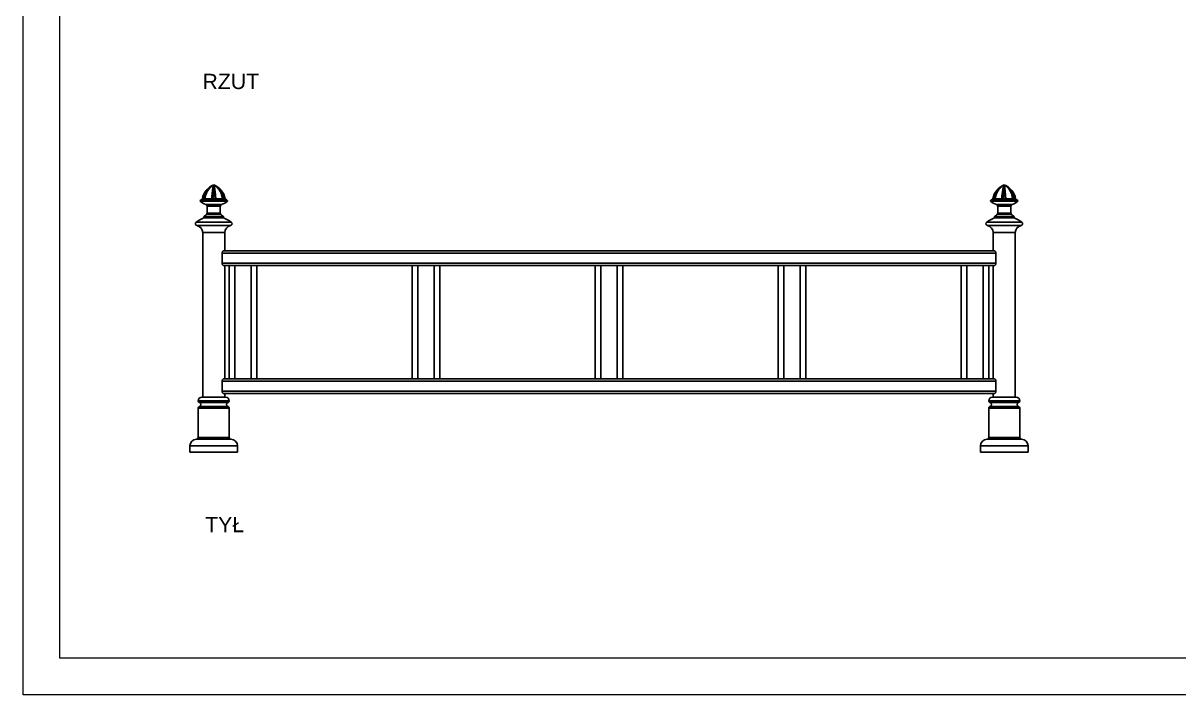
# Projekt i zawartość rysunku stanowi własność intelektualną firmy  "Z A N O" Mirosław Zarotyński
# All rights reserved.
# Model space of a CAD drawing. Header units: millimetres. Extents: x 3621 to 9561, y -2206 to 1994.
# Drawn here: x 3621 to 6779, y -2206 to -370 of the extents above; entities that cross this region are included whole.
import ezdxf

# ---------------------------------------------------------------- set-up
doc = ezdxf.new("R2010")
doc.units = ezdxf.units.MM
doc.layers.add('tabelka', color=155, linetype='Continuous')
doc.layers.add('WYMIAR', color=96, linetype='Continuous')

# ---------------------------------------------------------------- blocks, each defined once
blk = doc.blocks.new('tyl')
for p, q in [((-635.7, -412.7), (-635.1, -412.7)), ((-630.3, -412.7), (-629.2, -412.7)), ((-624.5, -412.7), (-623.9, -412.7)), ((1519.5, -415.7), (1521.6, -414.3)), ((1524.2, -412.7), (1524.7, -412.7)), ((1529.3, -412.7), (1530.4, -412.7)), ((1535.3, -412.7), (1535.9, -412.7)), ((-667, -452.5), (-663.3, -452.5)), ((-667, -453.9), (-592.6, -453.9)), ((-661.3, -448.4), (-658.4, -448.4)), ((-660.8, -447.6), (-659.1, -447.6)), ((-660.6, -452.5), (-632.5, -452.5)), ((-655.1, -447.7), (-659.1, -447.7)), ((-659.1, -447.7), (-659.1, -447.7)), ((-659.1, -447.7), (-659.1, -447.7)), ((-654.6, -447.7), (-658.8, -450.5)), ((-654.6, -447.7), (-658.8, -450.5)), ((-655.6, -448.4), (-632.6, -448.4)), ((-655.5, -448.3), (-654.8, -447.9)), ((-654.5, -447.7), (-654.5, -447.7)), ((-653.3, -447.7), (-654.5, -447.7)), ((-654.5, -447.7), (-654.5, -447.7)), ((-653.3, -447.6), (-635.6, -447.6)), ((-653.3, -447.7), (-653.3, -447.7)), ((-651.3, -463.4), (-608.3, -463.4)), ((-647.8, -468.1), (-647.8, -486.5)), ((-647.8, -468.1), (-611.8, -468.1)), ((-635.6, -447.7), (-635.6, -447.7)), ((-630.5, -447.7), (-635.6, -447.7)), ((-635.6, -447.7), (-635.6, -447.7)), ((-635.6, -447.7), (-635.6, -447.7)), ((-630.5, -453.5), (-630.5, -447.7)), ((-629.2, -447.7), (-629.4, -447.7)), ((-629.1, -447.7), (-629.2, -447.7)), ((-629.1, -453.5), (-629.1, -447.7)), ((-629, -447.7), (-629.1, -447.7)), ((-626.8, -447.7), (-629, -447.7)), ((-627.1, -452.5), (-599, -452.5)), ((-627, -448.4), (-604, -448.4)), ((-624, -447.7), (-626.8, -447.7)), ((-624, -447.6), (-606.3, -447.6)), ((-624, -447.7), (-624, -447.7)), ((-624, -447.7), (-624, -447.7)), ((-624, -447.7), (-624, -447.7)), ((-611.8, -486.5), (-611.8, -468.1)), ((-606.3, -447.7), (-606.3, -447.7)), ((-605.1, -447.7), (-606.3, -447.7)), ((-600.7, -450.5), (-605, -447.7)), ((-604.5, -447.7), (-604.7, -447.7)), ((-604.4, -447.7), (-604.5, -447.7)), ((-604.3, -447.7), (-604.4, -447.7)), ((-602.1, -447.7), (-604.3, -447.7)), ((-600.5, -447.7), (-602.1, -447.7)), ((-601.2, -448.4), (-598.3, -448.4)), ((-600.7, -450.5), (-601.2, -450.2)), ((-600.5, -447.6), (-598.8, -447.6)), ((-600.5, -447.7), (-600.5, -447.7)), ((-600.5, -447.7), (-600.5, -447.7)), ((-596.3, -452.5), (-592.6, -452.5)), ((1493, -452.5), (1495.9, -452.5)), ((1493, -453.9), (1567.4, -453.9)), ((1498.4, -452.5), (1525.6, -452.5)), ((1498.7, -448.4), (1501, -448.4)), ((1499.2, -447.6), (1500.4, -447.6)), ((1504.2, -447.7), (1500.4, -447.7)), ((1500.4, -447.7), (1500.4, -447.7)), ((1500.4, -447.7), (1500.4, -447.7)), ((1503.5, -448.4), (1525.8, -448.4)), ((1505.7, -447.7), (1504.7, -447.7)), ((1505.7, -447.6), (1522.9, -447.6)), ((1505.7, -447.7), (1505.7, -447.7)), ((1508.7, -463.4), (1551.7, -463.4)), ((1512.2, -468.1), (1512.2, -486.5)), ((1512.2, -468.1), (1548.2, -468.1)), ((1528.1, -447.7), (1522.8, -447.7)), ((1522.8, -447.7), (1522.8, -447.7)), ((1522.8, -447.7), (1522.8, -447.7)), ((1529.3, -447.7), (1529.1, -447.7)), ((1529.4, -447.7), (1529.3, -447.7)), ((1529.5, -447.7), (1529.4, -447.7)), ((1531.7, -447.7), (1529.5, -447.7)), ((1531, -452.5), (1559.9, -452.5)), ((1531.4, -448.4), (1555, -448.4)), ((1534.5, -447.7), (1531.7, -447.7)), ((1534.4, -447.6), (1552.6, -447.6)), ((1534.5, -447.7), (1534.5, -447.7)), ((1534.5, -447.7), (1534.5, -447.7)), ((1548.2, -486.5), (1548.2, -468.1)), ((1552.6, -447.7), (1552.6, -447.7)), ((1554, -447.7), (1552.6, -447.7)), ((1557, -449.5), (1554.1, -447.7)), ((1554.7, -447.7), (1554.5, -447.7)), ((1554.8, -447.7), (1554.7, -447.7)), ((1555, -447.7), (1554.8, -447.7)), ((1557.2, -447.7), (1555, -447.7)), ((1559, -447.7), (1557.2, -447.7)), ((1558.1, -448.4), (1561.7, -448.4)), ((1558.9, -447.6), (1561.2, -447.6)), ((1559, -447.7), (1558.9, -447.7)), ((1559, -447.7), (1559, -447.7)), ((1562.8, -452.5), (1567.4, -452.5)), ((-656.8, -497.2), (-656.8, -499.7)), ((-629.8, -497.2), (-656.8, -497.2)), ((-656.8, -499.7), (-602.8, -499.7)), ((-649.5, -490.2), (-656.5, -496.4)), ((-656.5, -496.4), (-603.1, -496.4)), ((-649.5, -490.2), (-610.1, -490.2)), ((-647.8, -486.5), (-611.8, -486.5)), ((-602.8, -497.2), (-629.8, -497.2)), ((-603.1, -496.4), (-610.1, -490.2)), ((-602.8, -499.7), (-602.8, -497.2)), ((1503.2, -497.2), (1503.2, -499.7)), ((1528.8, -497.2), (1503.2, -497.2)), ((1503.2, -499.7), (1557.2, -499.7)), ((1510.5, -490.2), (1503.5, -496.4)), ((1503.5, -496.4), (1556.9, -496.4)), ((1510.5, -490.2), (1549.9, -490.2)), ((1512.2, -486.5), (1548.2, -486.5)), ((1557.2, -497.2), (1528.8, -497.2)), ((1556.9, -496.4), (1549.9, -490.2)), ((1557.2, -499.7), (1557.2, -497.2)), ((-677.7, -511.4), (-581.9, -511.4)), ((-675.9, -520.4), (-583.7, -520.4)), ((1482.3, -511.4), (1578.1, -511.4)), ((1484.1, -520.4), (1576.3, -520.4)), ((-659.9, -539.7), (-659.9, -989.7)), ((-659.9, -539.7), (-599.6, -539.7)), ((-599.6, -589.7), (-599.6, -539.7)), ((1500.1, -539.7), (1500.1, -589.7)), ((1500.1, -539.7), (1560.4, -539.7)), ((1560.4, -989.7), (1560.4, -539.7)), ((-607.2, -623.3), (-607.2, -596.1)), ((-607.2, -596.1), (1507.6, -596.1)), ((-602.9, -589.7), (1503.3, -589.7)), ((1507.6, -596.1), (1507.6, -623.3)), ((-607.2, -623.3), (1507.6, -623.3)), ((-602.9, -629.7), (1503.3, -629.7)), ((-599.6, -939.7), (-599.6, -629.7)), ((-587.8, -629.7), (-587.8, -939.7)), ((-571.8, -939.7), (-571.8, -629.7)), ((-527.8, -629.7), (-527.8, -939.7)), ((-511.8, -939.7), (-511.8, -629.7)), ((-87.8, -629.7), (-87.8, -939.7)), ((-71.8, -939.7), (-71.8, -629.7)), ((-27.8, -629.7), (-27.8, -939.7)), ((-11.8, -939.7), (-11.8, -629.7)), ((412.2, -629.7), (412.2, -939.7)), ((428.2, -939.7), (428.2, -629.7)), ((472.2, -629.7), (472.2, -939.7)), ((488.2, -939.7), (488.2, -629.7)), ((912.2, -629.7), (912.2, -939.7)), ((928.2, -939.7), (928.2, -629.7)), ((972.2, -629.7), (972.2, -939.7)), ((988.2, -939.7), (988.2, -629.7)), ((1412.2, -629.7), (1412.2, -939.7)), ((1428.2, -939.7), (1428.2, -629.7)), ((1472.2, -629.7), (1472.2, -939.7)), ((1488.2, -939.7), (1488.2, -629.7)), ((1500.1, -629.7), (1500.1, -939.7)), ((-607.2, -973.3), (-607.2, -946.1)), ((-607.2, -946.1), (1507.6, -946.1)), ((-602.9, -939.7), (1503.3, -939.7)), ((1507.6, -946.1), (1507.6, -973.3)), ((-607.2, -973.3), (1507.6, -973.3)), ((-672.3, -999.3), (-587.3, -999.3)), ((-668.8, -1004.3), (-590.8, -1004.3)), ((-662.3, -989.7), (-597.3, -989.7)), ((-602.9, -979.7), (1503.3, -979.7)), ((-599.6, -989.7), (-599.6, -979.7)), ((1487.7, -999.3), (1572.3, -999.3)), ((1491.2, -1004.3), (1568.8, -1004.3)), ((1497.7, -989.7), (1562.4, -989.7)), ((1500.1, -979.7), (1500.1, -989.7)), ((1562.4, -989.7), (1562.7, -989.7)), ((1568.8, -1004.3), (1569.2, -1004.3)), ((1572.3, -999.3), (1572.7, -999.3)), ((-672.3, -1019.7), (-672.3, -1099.7)), ((-672.3, -1019.7), (-587.3, -1019.7)), ((-668.9, -1015.2), (-590.7, -1015.2)), ((-587.3, -1099.7), (-587.3, -1019.7)), ((1487.7, -1019.7), (1487.7, -1099.7)), ((1487.7, -1019.7), (1572.3, -1019.7)), ((1491.1, -1015.2), (1568.9, -1015.2)), ((1568.9, -1015.2), (1569.3, -1015.2)), ((1572.3, -1019.7), (1572.7, -1019.7)), ((1572.7, -1099.7), (1572.7, -1019.7)), ((-677.3, -1104.7), (-582.3, -1104.7)), ((-672.3, -1099.7), (-587.3, -1099.7)), ((1482.7, -1104.7), (1577.2, -1104.7)), ((1487.7, -1099.7), (1572.3, -1099.7)), ((1572.3, -1099.7), (1572.7, -1099.7)), ((1577.2, -1104.7), (1577.7, -1104.7)), ((-694.8, -1122.7), (-694.8, -1139.7)), ((-694.8, -1122.7), (-564.8, -1122.7)), ((-564.8, -1139.7), (-564.8, -1122.7)), ((1465.2, -1122.7), (1465.2, -1139.7)), ((1465.2, -1122.7), (1594.5, -1122.7)), ((1594.5, -1122.7), (1595.2, -1122.7)), ((1595.2, -1139.7), (1595.2, -1122.7)), ((-694.8, -1139.7), (-564.8, -1139.7)), ((1465.2, -1139.7), (1594.5, -1139.7)), ((1594.5, -1139.7), (1595.2, -1139.7))]:
    blk.add_line(p, q)
at = {"flags": 128}
for points in [[(-621.3, -415.4), (-621.2, -415.5), (-617.8, -418.7), (-614.5, -422.6), (-611.6, -426.8), (-608.1, -433.6), (-605.8, -440.5), (-604.4, -447.7), (-604.4, -447.7), (-604.4, -447.7)], [(1536.9, -414.3), (1538.6, -415.5), (1541.9, -418.7), (1545.1, -422.6), (1547.9, -426.8), (1551.2, -433.6), (1553.5, -440.5), (1554.8, -447.7), (1554.8, -447.7), (1554.8, -447.7)], [(-635.6, -447.7), (-635.6, -447.7), (-635.6, -447.7)], [(-624, -447.7), (-624, -447.7), (-624, -447.7)], [(1534.5, -447.7), (1534.5, -447.7), (1534.5, -447.7), (1534.5, -447.7), (1534.5, -447.7), (1534.5, -447.7), (1534.5, -447.7), (1534.5, -447.7), (1534.5, -447.7)]]:
    blk.add_lwpolyline(points, dxfattribs=at)
for centre, radius, start, end in [((-612.5, -455.5), 48.9, 110.687, 170.7269), ((-647.1, -455.5), 48.9, 9.2731, 69.313), ((1547.5, -455.5), 48.9, 110.687, 170.7269), ((1512.9, -455.5), 48.9, 9.2731, 69.313), ((-666.3, -453.2), 1, 134.008, 225.992), ((-649.3, -470.8), 25.4, 118.1547, 134.008), ((-638.8, -424.7), 40.6, 225.992, 252.1131), ((-645.8, -467.3), 21.7, 115.4733, 140.5412), ((-644.5, -468), 22.7, 128.2079, 140.2655), ((-661.8, -447.5), 1, 298.1547, 350.7269), ((-659.2, -447.6), 0.178, 298.0205, 299.0257), ((-652.8, -468.1), 5, 0, 72.1131), ((-606.8, -468.1), 5, 107.8869, 180), ((-620.8, -424.7), 40.6, 287.8869, 314.008), ((-613.8, -467.3), 21.7, 39.4606, 64.5255), ((-615.1, -468), 22.6, 39.7331, 51.7944), ((-600.5, -447.8), 0.0165, 56.8704, 68.1056), ((-597.8, -447.5), 1, 189.2731, 241.8453), ((-610.3, -470.8), 25.4, 45.992, 61.8453), ((-593.3, -453.2), 1, 314.008, 45.992), ((1493.7, -453.2), 1, 134.008, 225.992), ((1510.7, -470.8), 25.4, 118.1547, 134.008), ((1521.2, -424.7), 40.6, 225.992, 252.1131), ((1513.5, -467.9), 22.2, 114.7894, 139.6809), ((1514.5, -468.4), 22.9, 125.9839, 139.4962), ((1498.2, -447.5), 1, 298.1547, 350.7269), ((1500.4, -447.8), 0.0165, 111.8944, 123.1296), ((1513.7, -467.2), 21.4, 114.562, 125.2401), ((1507.2, -468.1), 5, 0, 72.1131), ((1522.9, -447.7), 0.0201, 168.7621, 173.0573), ((1610.9, -456.9), 83.3, 173.6726, 177.6682), ((1612.4, -456.9), 83.5, 173.6785, 177.6622), ((1553.2, -468.1), 5, 107.8869, 180), ((1539.2, -424.7), 40.6, 287.8869, 314.008), ((1545.5, -466.7), 21.1, 38.495, 63.7395), ((1544.2, -467.2), 21.8, 38.72, 54.8689), ((1558.9, -447.7), 0.00757, 49.5882, 73.3655), ((1562.2, -447.5), 1, 189.2731, 241.8453), ((1549.7, -470.8), 25.4, 45.992, 61.8453), ((1566.7, -453.2), 1, 314.008, 45.992), ((-608.8, -609.7), 120, 113.5565, 124.9982), ((-655.8, -497.2), 1, 131.6335, 180), ((-652.8, -486.5), 5, 311.6335, 0), ((-606.8, -486.5), 5, 180, 228.3665), ((-603.8, -497.2), 1, 0, 48.3665), ((-650.8, -609.7), 120, 55.0018, 66.4435), ((1551.2, -609.7), 120, 113.5565, 124.9982), ((1504.2, -497.2), 1, 131.6335, 180), ((1507.2, -486.5), 5, 311.6335, 0), ((1553.2, -486.5), 5, 180, 228.3665), ((1556.2, -497.2), 1, 0, 48.3665), ((1509.2, -609.7), 120, 55.0018, 66.4435), ((-674.8, -515.5), 5, 124.9982, 257.4886), ((-680.3, -540.5), 20.5, 2.0539, 77.4886), ((-579.3, -540.5), 20.5, 102.5114, 177.9461), ((-584.8, -515.5), 5, 282.5114, 55.0018), ((1485.2, -515.5), 5, 124.9982, 257.4886), ((1479.7, -540.5), 20.5, 2.0539, 77.4886), ((1580.7, -540.5), 20.5, 102.5114, 177.9461), ((1575.2, -515.5), 5, 282.5114, 55.0018), ((-662.3, -999.7), 10, 90, 177.464), ((-667.3, -999.5), 5, 177.464, 252.5768), ((-670.5, -1009.7), 5.71, 286.2602, 72.5768), ((-597.3, -999.7), 10, 2.536, 90), ((-589.1, -1009.7), 5.71, 107.4232, 253.7398), ((-592.3, -999.5), 5, 287.4232, 2.536), ((1497.7, -999.7), 10, 90, 177.464), ((1492.7, -999.5), 5, 177.464, 252.5768), ((1489.5, -1009.7), 5.71, 286.2602, 72.5768), ((1562.7, -999.7), 10, 2.536, 90), ((1570.9, -1009.7), 5.71, 107.4232, 253.7398), ((1567.7, -999.5), 5, 287.4232, 2.536), ((-667.6, -1019.7), 4.71, 106.2602, 180), ((-592, -1019.7), 4.71, 0, 73.7398), ((1492.4, -1019.7), 4.71, 106.2602, 180), ((1568, -1019.7), 4.71, 0, 73.7398), ((-676.8, -1122.7), 18, 90, 180), ((-677.3, -1099.7), 5, 270, 0), ((-582.3, -1099.7), 5, 180, 270), ((-582.8, -1122.7), 18, 0, 90), ((1483.2, -1122.7), 18, 90, 180), ((1482.7, -1099.7), 5, 270, 0), ((1577.7, -1099.7), 5, 180, 270), ((1577.2, -1122.7), 18, 0, 90)]:
    blk.add_arc(centre, radius, start, end)
for points, knots in [([(-650.9, -427.2), (-651.6, -428.2), (-653.4, -431.1), (-655.7, -436), (-657.8, -441.9), (-658.7, -445.7), (-659.1, -447.6)], [0, 0, 0, 0, 0.15654, 0.470244, 0.733106, 1, 1, 1, 1]), ([(-655.1, -447.7), (-655.1, -447.7), (-655.1, -445.3), (-653.8, -440.5), (-651.6, -433.4), (-648.5, -427.4), (-645.2, -422.5), (-641.9, -418.8), (-639.6, -416.4), (-638.3, -415.5), (-638.3, -415.5)], [0, 0, 0, 0, 0.000002, 0.188553, 0.3816, 0.586266, 0.724539, 0.86455, 0.99604, 1, 1, 1, 1]), ([(-641.8, -419.2), (-642.1, -419.5), (-643.3, -420.7), (-644.9, -422.8), (-646.4, -424.9), (-647.3, -426.5), (-648.2, -427.8), (-649.1, -429.7), (-650.3, -432), (-651.5, -435), (-652.8, -438.6), (-653.9, -442.9), (-654.3, -446.1), (-654.6, -447.7)], [0, 0, 0, 0, 0.041994, 0.16299, 0.256137, 0.293463, 0.342152, 0.407961, 0.490955, 0.591278, 0.709194, 0.845173, 1, 1, 1, 1]), ([(-653.3, -447.6), (-653.2, -446.4), (-652.9, -442.9), (-651.7, -437.6), (-649.8, -432), (-648.2, -428.8), (-647.4, -427.2)], [0, 0, 0, 0, 0.163705, 0.491839, 0.744158, 1, 1, 1, 1]), ([(-650.9, -427.2), (-649.8, -425.6), (-647.4, -422.3), (-643.5, -418.4), (-639.6, -415.2), (-637, -413.6), (-635.7, -412.7)], [0, 0, 0, 0, 0.278189, 0.557091, 0.777591, 1, 1, 1, 1]), ([(-640.3, -415.7), (-640.5, -415.9), (-640.9, -416.2), (-641.8, -416.9), (-642.5, -417.6), (-643.3, -418.3), (-643.9, -418.8), (-644.5, -419.4), (-645, -419.9), (-645.6, -420.5), (-646.1, -421.1), (-646.9, -421.9), (-647.6, -422.7), (-648.3, -423.5), (-648.8, -424.2), (-649.4, -425), (-650.1, -426), (-650.7, -426.8), (-650.9, -427.2)], [0, 0, 0, 0, 0.050978, 0.10195, 0.203913, 0.254887, 0.305862, 0.356841, 0.407813, 0.45879, 0.509764, 0.560739, 0.6627, 0.713673, 0.764652, 0.815627, 0.907767, 1, 1, 1, 1]), ([(-647.4, -427.2), (-646.4, -425.6), (-644.5, -422.3), (-641.1, -418.4), (-638.3, -415.7), (-636.7, -414.5), (-636.1, -414.1)], [0, 0, 0, 0, 0.3152345, 0.631276, 0.8811347, 1, 1, 1, 1]), ([(-647.4, -427.2), (-647.3, -427), (-646.9, -426.3), (-646.4, -425.4), (-645.8, -424.6), (-645.4, -423.9), (-645, -423.3), (-644.4, -422.5), (-643.8, -421.7), (-643.2, -420.9), (-642.7, -420.3), (-642.2, -419.7), (-641.7, -419.2), (-641.1, -418.4), (-640.4, -417.7), (-639.7, -417), (-639, -416.4), (-638.6, -416), (-638.3, -415.7)], [0, 0, 0, 0, 0.050977, 0.152939, 0.203912, 0.25489, 0.305862, 0.356836, 0.458798, 0.509775, 0.56075, 0.611728, 0.6627, 0.713675, 0.815638, 0.866613, 0.91759, 1, 1, 1, 1]), ([(-635.7, -412.7), (-636.1, -413), (-637.1, -413.5), (-638.7, -414.5), (-639.7, -415.3), (-640.3, -415.7)], [0, 0, 0, 0, 0.290921, 0.588293, 1, 1, 1, 1]), ([(-638.3, -415.7), (-637.7, -415.2), (-636.9, -414.4), (-635.8, -413.4), (-635.3, -413), (-635.1, -412.7)], [0, 0, 0, 0, 0.4971972, 0.7495156, 1, 1, 1, 1]), ([(-633.4, -427.2), (-633.5, -428.2), (-633.8, -431.1), (-634.3, -436), (-634.9, -441.9), (-635.4, -445.7), (-635.6, -447.6)], [0, 0, 0, 0, 0.156539, 0.470244, 0.733105, 1, 1, 1, 1]), ([(-633.4, -427.2), (-633.2, -425.6), (-632.7, -422.3), (-632.2, -418.4), (-631.6, -415.2), (-631.3, -413.6), (-631.1, -412.7)], [0, 0, 0, 0, 0.278189, 0.557091, 0.777589, 1, 1, 1, 1]), ([(-631.9, -415.7), (-631.9, -415.9), (-631.9, -416.2), (-632, -416.9), (-632.1, -417.6), (-632.2, -418.3), (-632.3, -418.8), (-632.3, -419.4), (-632.4, -419.9), (-632.5, -420.5), (-632.6, -421.1), (-632.7, -421.9), (-632.8, -422.7), (-632.9, -423.5), (-633, -424.2), (-633.1, -425), (-633.2, -426), (-633.3, -426.8), (-633.4, -427.2)], [0, 0, 0, 0, 0.050974, 0.101949, 0.203912, 0.254887, 0.305861, 0.356839, 0.407813, 0.458787, 0.509764, 0.560738, 0.662699, 0.713676, 0.76465, 0.815626, 0.907766, 1, 1, 1, 1]), ([(-630.3, -412.7), (-630.5, -413), (-631, -413.5), (-631.4, -414.5), (-631.7, -415.3), (-631.9, -415.7)], [0, 0, 0, 0, 0.290905, 0.588291, 1, 1, 1, 1]), ([(-630.5, -447.7), (-630.5, -447.7), (-630.5, -445.3), (-630.5, -440.5), (-630.5, -433.4), (-630.5, -427.4), (-630.5, -422.5), (-630.4, -418.8), (-630.4, -415.2), (-630.4, -414), (-630.4, -412.7), (-630.4, -412.7)], [0, 0, 0, 0, 0.000001, 0.168985, 0.337966, 0.519236, 0.642473, 0.765707, 0.882858, 0.999998, 1, 1, 1, 1]), ([(-629.2, -412.7), (-629.2, -412.7), (-629.2, -414), (-629.2, -415.2), (-629.1, -418.8), (-629.1, -422.5), (-629.1, -427.4), (-629.1, -433.4), (-629.1, -440.5), (-629.1, -445.3), (-629.1, -447.7), (-629.1, -447.7)], [0, 0, 0, 0, 0.000002, 0.117142, 0.234293, 0.357527, 0.480764, 0.662034, 0.831015, 0.999999, 1, 1, 1, 1]), ([(-627.7, -415.7), (-627.9, -415.2), (-628.3, -414.4), (-628.7, -413.4), (-629.1, -413), (-629.2, -412.7)], [0, 0, 0, 0, 0.497196, 0.749515, 1, 1, 1, 1]), ([(-626.2, -427.2), (-626.4, -425.6), (-626.8, -422.3), (-627.4, -418.4), (-628, -415.2), (-628.3, -413.6), (-628.5, -412.7)], [0, 0, 0, 0, 0.278189, 0.557091, 0.777589, 1, 1, 1, 1]), ([(-626.2, -427.2), (-626.2, -427), (-626.3, -426.3), (-626.4, -425.4), (-626.6, -424.6), (-626.6, -423.9), (-626.7, -423.3), (-626.8, -422.5), (-626.9, -421.7), (-627, -420.9), (-627.1, -420.3), (-627.2, -419.7), (-627.3, -419.2), (-627.4, -418.4), (-627.5, -417.7), (-627.6, -417), (-627.6, -416.4), (-627.7, -416), (-627.7, -415.7)], [0, 0, 0, 0, 0.050977, 0.152938, 0.203913, 0.254889, 0.305861, 0.356837, 0.4588, 0.509774, 0.560751, 0.611726, 0.6627, 0.713676, 0.815637, 0.866613, 0.917589, 1, 1, 1, 1]), ([(-624, -447.6), (-624.2, -446.4), (-624.5, -442.9), (-625.1, -437.6), (-625.7, -432), (-626, -428.8), (-626.2, -427.2)], [0, 0, 0, 0, 0.163705, 0.491839, 0.744158, 1, 1, 1, 1]), ([(-624.5, -412.7), (-624.2, -413), (-623.7, -413.5), (-622.5, -414.5), (-621.8, -415.3), (-621.3, -415.7)], [0, 0, 0, 0, 0.290906, 0.588284, 1, 1, 1, 1]), ([(-619.3, -415.7), (-620, -415.2), (-621.1, -414.4), (-622.7, -413.4), (-623.5, -413), (-623.9, -412.7)], [0, 0, 0, 0, 0.497188, 0.749505, 1, 1, 1, 1]), ([(-608.6, -427.2), (-609.8, -425.6), (-612.2, -422.3), (-616.1, -418.4), (-620, -415.2), (-622.6, -413.6), (-623.9, -412.7)], [0, 0, 0, 0, 0.278189, 0.557091, 0.777591, 1, 1, 1, 1]), ([(-612.2, -427.2), (-613.2, -425.6), (-615.1, -422.3), (-618.5, -418.4), (-621.2, -415.7), (-622.9, -414.5), (-623.4, -414.1)], [0, 0, 0, 0, 0.3175086, 0.6358301, 0.8874914, 1, 1, 1, 1]), ([(-621.3, -415.7), (-621.1, -415.9), (-620.8, -416.2), (-620, -416.9), (-619.3, -417.6), (-618.7, -418.3), (-618.1, -418.8), (-617.7, -419.4), (-617.2, -419.9), (-616.7, -420.5), (-616.2, -421.1), (-615.6, -421.9), (-615, -422.7), (-614.4, -423.5), (-614, -424.2), (-613.5, -425), (-612.9, -426), (-612.4, -426.8), (-612.2, -427.2)], [0, 0, 0, 0, 0.05097, 0.101946, 0.203911, 0.254886, 0.305859, 0.356836, 0.407811, 0.458787, 0.509762, 0.560735, 0.6627, 0.713675, 0.76465, 0.815627, 0.907766, 1, 1, 1, 1]), ([(-608.6, -427.2), (-608.8, -427), (-609.2, -426.3), (-609.9, -425.4), (-610.5, -424.6), (-611, -423.9), (-611.5, -423.3), (-612.2, -422.5), (-612.9, -421.7), (-613.6, -420.9), (-614.2, -420.3), (-614.8, -419.7), (-615.3, -419.2), (-616.1, -418.4), (-616.9, -417.7), (-617.7, -417), (-618.4, -416.4), (-618.9, -416), (-619.3, -415.7)], [0, 0, 0, 0, 0.050978, 0.152942, 0.203913, 0.254891, 0.305864, 0.356839, 0.458802, 0.509773, 0.560753, 0.611725, 0.662698, 0.713676, 0.815638, 0.866612, 0.917589, 1, 1, 1, 1]), ([(-605, -447.7), (-605.3, -446), (-605.8, -442.7), (-606.9, -438.2), (-608.2, -434.6), (-609.5, -431.7), (-610.6, -429.4), (-611.6, -427.6), (-612.5, -426.1), (-613.3, -424.9), (-614.1, -423.7), (-615.1, -422.3), (-616.5, -420.6), (-617.7, -419.1), (-618.6, -418.3), (-618.8, -418.1)], [0, 0, 0, 0, 0.155871, 0.290504, 0.40475, 0.499087, 0.573826, 0.638476, 0.684931, 0.729656, 0.772658, 0.820993, 0.887789, 0.973452, 1, 1, 1, 1]), ([(-612.2, -427.2), (-611.7, -428.2), (-610.2, -431.1), (-608.4, -436), (-606.9, -441.9), (-606.5, -445.7), (-606.3, -447.6)], [0, 0, 0, 0, 0.156539, 0.470245, 0.733105, 1, 1, 1, 1]), ([(-600.5, -447.6), (-600.8, -446.4), (-601.5, -442.9), (-603.2, -437.6), (-605.7, -432), (-607.7, -428.8), (-608.6, -427.2)], [0, 0, 0, 0, 0.163705, 0.49184, 0.744159, 1, 1, 1, 1]), ([(1508.7, -427.2), (1508, -428.2), (1506.2, -431.1), (1503.8, -436), (1501.7, -441.9), (1500.9, -445.7), (1500.4, -447.6)], [0, 0, 0, 0, 0.156538, 0.470245, 0.733105, 1, 1, 1, 1]), ([(1504.2, -447.7), (1504.2, -447.7), (1504.2, -445.3), (1505.6, -440.5), (1507.8, -433.4), (1511, -427.4), (1514.4, -422.5), (1517.8, -418.8), (1520.1, -416.4), (1521.4, -415.5), (1521.4, -415.5)], [0, 0, 0, 0, 0.000002, 0.189096, 0.3827, 0.587955, 0.726627, 0.867042, 0.998911, 1, 1, 1, 1]), ([(1517.2, -419.8), (1517.1, -419.9), (1516, -421), (1514.4, -423.1), (1512.6, -425.6), (1511.4, -427.6), (1510.2, -429.6), (1509, -432.1), (1507.7, -435.2), (1506.5, -438.7), (1505.3, -442.9), (1504.8, -446.1), (1504.6, -447.7)], [0, 0, 0, 0, 0.016152, 0.153525, 0.260874, 0.315624, 0.383989, 0.48605, 0.584889, 0.703119, 0.841217, 1, 1, 1, 1]), ([(1505.7, -447.6), (1505.8, -446.4), (1506.2, -442.9), (1507.4, -437.6), (1509.4, -432), (1511.1, -428.8), (1511.9, -427.2)], [0, 0, 0, 0, 0.163705, 0.491839, 0.744158, 1, 1, 1, 1]), ([(1508.7, -427.2), (1509.9, -425.6), (1512.3, -422.3), (1516.3, -418.4), (1519.5, -415.7), (1521.5, -414.5), (1522.1, -414.1)], [0, 0, 0, 0, 0.317488, 0.635791, 0.887435, 1, 1, 1, 1]), ([(1519.5, -415.7), (1519.3, -415.9), (1518.9, -416.2), (1518, -416.9), (1517.2, -417.6), (1516.4, -418.3), (1515.8, -418.8), (1515.3, -419.4), (1514.7, -419.9), (1514.1, -420.5), (1513.6, -421.1), (1512.8, -421.9), (1512.1, -422.7), (1511.4, -423.5), (1510.9, -424.2), (1510.3, -425), (1509.5, -426), (1508.9, -426.8), (1508.7, -427.2)], [0, 0, 0, 0, 0.050976, 0.101952, 0.203913, 0.254887, 0.305865, 0.356839, 0.407814, 0.458787, 0.509764, 0.560739, 0.662701, 0.713675, 0.764648, 0.815624, 0.907767, 1, 1, 1, 1]), ([(1511.9, -427.2), (1512.9, -425.6), (1514.9, -422.3), (1518.4, -418.4), (1521, -415.9), (1522.5, -414.9), (1522.7, -414.7)], [0, 0, 0, 0, 0.336379, 0.673618, 0.940238, 1, 1, 1, 1]), ([(1511.9, -427.2), (1512, -427), (1512.4, -426.3), (1513, -425.4), (1513.5, -424.6), (1514, -423.9), (1514.4, -423.3), (1515, -422.5), (1515.6, -421.7), (1516.3, -420.9), (1516.8, -420.3), (1517.3, -419.7), (1517.8, -419.2), (1518.5, -418.4), (1519.2, -417.7), (1519.9, -417), (1520.6, -416.4), (1521.1, -416), (1521.4, -415.7)], [0, 0, 0, 0, 0.050976, 0.152939, 0.203911, 0.254889, 0.305859, 0.356835, 0.458798, 0.509774, 0.560748, 0.611724, 0.662698, 0.713674, 0.815634, 0.866612, 0.917586, 1, 1, 1, 1]), ([(1524.2, -412.7), (1523.7, -413), (1522.8, -413.5), (1521.2, -414.5), (1520.1, -415.3), (1519.5, -415.7)], [0, 0, 0, 0, 0.2908983, 0.588289, 1, 1, 1, 1]), ([(1521.4, -415.7), (1521.9, -415.2), (1522.8, -414.4), (1524, -413.4), (1524.5, -413), (1524.7, -412.7)], [0, 0, 0, 0, 0.4971938, 0.7495124, 1, 1, 1, 1]), ([(1525.5, -427.2), (1525.4, -428.2), (1524.9, -431.1), (1524.3, -436), (1523.6, -441.9), (1523.1, -445.7), (1522.9, -447.6)], [0, 0, 0, 0, 0.156539, 0.470244, 0.733105, 1, 1, 1, 1]), ([(1525.5, -427.2), (1525.8, -425.6), (1526.3, -422.3), (1527.1, -418.4), (1527.9, -415.2), (1528.3, -413.6), (1528.6, -412.7)], [0, 0, 0, 0, 0.27819, 0.557091, 0.777589, 1, 1, 1, 1]), ([(1527.6, -415.7), (1527.6, -415.9), (1527.5, -416.2), (1527.4, -416.9), (1527.2, -417.6), (1527.1, -418.3), (1527, -418.8), (1526.9, -419.4), (1526.8, -419.9), (1526.7, -420.5), (1526.5, -421.1), (1526.4, -421.9), (1526.3, -422.7), (1526.1, -423.5), (1526, -424.2), (1525.9, -425), (1525.7, -426), (1525.6, -426.8), (1525.5, -427.2)], [0, 0, 0, 0, 0.050974, 0.101948, 0.203912, 0.254887, 0.305862, 0.356838, 0.407813, 0.458787, 0.509764, 0.560737, 0.662699, 0.713675, 0.76465, 0.815626, 0.907766, 1, 1, 1, 1]), ([(1529.3, -412.7), (1529.1, -413), (1528.6, -413.5), (1528.1, -414.5), (1527.8, -415.3), (1527.6, -415.7)], [0, 0, 0, 0, 0.290907, 0.588289, 1, 1, 1, 1]), ([(1528.1, -447.7), (1528.1, -447.7), (1528.1, -445.3), (1528.1, -440.5), (1528.3, -433.4), (1528.5, -427.4), (1528.7, -422.5), (1528.9, -418.8), (1529, -415.2), (1529.4, -414), (1529.4, -412.7), (1529.4, -412.7)], [0, 0, 0, 0, 0.000001, 0.168985, 0.337966, 0.519236, 0.642473, 0.765707, 0.882858, 0.999998, 1, 1, 1, 1]), ([(1530.5, -412.7), (1530.5, -412.7), (1530.5, -414), (1530.3, -415.2), (1530.2, -418.8), (1530, -422.5), (1529.8, -427.4), (1529.6, -433.4), (1529.5, -440.5), (1529.4, -445.3), (1529.4, -447.7), (1529.4, -447.7)], [0, 0, 0, 0, 0.000002, 0.117142, 0.234293, 0.357527, 0.480764, 0.662034, 0.831015, 0.999999, 1, 1, 1, 1]), ([(1531.7, -415.7), (1531.5, -415.2), (1531.3, -414.4), (1530.9, -413.4), (1530.6, -413), (1530.4, -412.7)], [0, 0, 0, 0, 0.4971913, 0.7495102, 1, 1, 1, 1]), ([(1532.6, -427.2), (1532.5, -425.6), (1532.2, -422.3), (1531.8, -418.4), (1531.5, -415.2), (1531.3, -413.6), (1531.2, -412.7)], [0, 0, 0, 0, 0.2781895, 0.5570906, 0.7775893, 1, 1, 1, 1]), ([(1532.6, -427.2), (1532.6, -427), (1532.5, -426.3), (1532.5, -425.4), (1532.4, -424.6), (1532.3, -423.9), (1532.3, -423.3), (1532.2, -422.5), (1532.1, -421.7), (1532.1, -420.9), (1532, -420.3), (1532, -419.7), (1531.9, -419.2), (1531.9, -418.4), (1531.8, -417.7), (1531.8, -417), (1531.7, -416.4), (1531.7, -416), (1531.7, -415.7)], [0, 0, 0, 0, 0.050976, 0.152939, 0.203913, 0.254889, 0.305861, 0.356837, 0.4588, 0.509774, 0.560751, 0.611726, 0.662699, 0.713676, 0.815637, 0.866612, 0.917589, 1, 1, 1, 1]), ([(1534.4, -447.6), (1534.3, -446.4), (1533.9, -442.9), (1533.4, -437.6), (1533, -432), (1532.7, -428.8), (1532.6, -427.2)], [0, 0, 0, 0, 0.163706, 0.491839, 0.744158, 1, 1, 1, 1]), ([(1535.3, -412.7), (1535.6, -413), (1536.1, -413.5), (1537.1, -414.5), (1537.9, -415.3), (1538.3, -415.7)], [0, 0, 0, 0, 0.290901, 0.588297, 1, 1, 1, 1]), ([(1540.5, -415.7), (1539.8, -415.2), (1538.7, -414.4), (1537.2, -413.4), (1536.3, -413), (1535.9, -412.7)], [0, 0, 0, 0, 0.497204, 0.749524, 1, 1, 1, 1]), ([(1550.9, -427.2), (1549.8, -425.6), (1547.5, -422.3), (1543.6, -418.4), (1539.9, -415.2), (1537.4, -413.6), (1536.2, -412.9)], [0, 0, 0, 0, 0.28159, 0.5639, 0.787094, 1, 1, 1, 1]), ([(1547, -427.2), (1546.1, -425.6), (1544.2, -422.3), (1541.2, -418.5), (1539, -416.5), (1538.1, -415.6)], [0, 0, 0, 0, 0.370739, 0.742427, 1, 1, 1, 1]), ([(1538.3, -415.7), (1538.5, -415.9), (1538.8, -416.2), (1539.5, -416.9), (1540.2, -417.6), (1540.9, -418.3), (1541.3, -418.8), (1541.8, -419.4), (1542.3, -419.9), (1542.7, -420.5), (1543.2, -421.1), (1543.8, -421.9), (1544.3, -422.7), (1544.9, -423.5), (1545.3, -424.2), (1545.8, -425), (1546.4, -426), (1546.8, -426.8), (1547, -427.2)], [0, 0, 0, 0, 0.050974, 0.101949, 0.203912, 0.254888, 0.305864, 0.356838, 0.407814, 0.458788, 0.509764, 0.560736, 0.6627, 0.713675, 0.764649, 0.815624, 0.907765, 1, 1, 1, 1]), ([(1554.1, -447.7), (1553.9, -446), (1553.4, -442.7), (1552.2, -438.2), (1551, -434.6), (1549.8, -431.7), (1548.7, -429.4), (1547.8, -427.6), (1546.9, -426.1), (1546.1, -424.9), (1545.3, -423.7), (1544.3, -422.3), (1542.9, -420.5), (1541.4, -418.7), (1540.2, -417.6), (1539.8, -417.1)], [0, 0, 0, 0, 0.14919, 0.278067, 0.387454, 0.477815, 0.549447, 0.611395, 0.655858, 0.698621, 0.739691, 0.786433, 0.85257, 0.93854, 1, 1, 1, 1]), ([(1550.9, -427.2), (1550.8, -427), (1550.3, -426.3), (1549.7, -425.4), (1549.1, -424.6), (1548.6, -423.9), (1548.1, -423.3), (1547.4, -422.5), (1546.7, -421.7), (1546, -420.9), (1545.5, -420.3), (1544.9, -419.7), (1544.4, -419.2), (1543.6, -418.4), (1542.9, -417.7), (1542.1, -417), (1541.4, -416.4), (1540.9, -416), (1540.5, -415.7)], [0, 0, 0, 0, 0.050979, 0.152939, 0.203916, 0.254889, 0.305863, 0.356839, 0.458801, 0.509777, 0.560754, 0.611727, 0.662699, 0.713675, 0.815638, 0.866616, 0.917588, 1, 1, 1, 1]), ([(1547, -427.2), (1547.5, -428.2), (1549, -431.1), (1550.7, -436), (1552.1, -441.9), (1552.5, -445.7), (1552.6, -447.6)], [0, 0, 0, 0, 0.156539, 0.470244, 0.733105, 1, 1, 1, 1]), ([(1558.9, -447.6), (1558.7, -446.4), (1558, -442.9), (1556.3, -437.6), (1553.8, -432), (1551.9, -428.8), (1550.9, -427.2)], [0, 0, 0, 0, 0.163706, 0.491841, 0.744158, 1, 1, 1, 1]), ([(-663.3, -452.5), (-663.3, -452.5), (-663.3, -452.6), (-663.4, -452.6), (-663.3, -452.8), (-663.1, -453.1), (-662.8, -453.4), (-662.5, -453.5)], [0, 0, 0, 0, 0.033571, 0.079897, 0.170946, 0.49258, 1, 1, 1, 1]), ([(-658.4, -448.4), (-659.1, -448.9), (-660.6, -449.9), (-662.2, -451.3), (-663.1, -452.3), (-663.3, -452.5)], [0, 0, 0, 0, 0.424931, 0.855903, 1, 1, 1, 1]), ([(-662.5, -453.5), (-662.5, -453.6), (-662.3, -453.6), (-662.1, -453.6), (-661.9, -453.6), (-661.9, -453.5)], [0, 0, 0, 0, 0.378286, 0.68319, 1, 1, 1, 1]), ([(-661.9, -453.5), (-661.7, -453.4), (-661.5, -453.2), (-661.1, -452.9), (-660.9, -452.8), (-660.7, -452.6), (-660.6, -452.6), (-660.6, -452.5), (-660.6, -452.5)], [0, 0, 0, 0, 0.560935, 0.705285, 0.840733, 0.902143, 0.964151, 1, 1, 1, 1]), ([(-660.6, -452.5), (-659.8, -451.7), (-658.3, -450.1), (-656.5, -449), (-655.6, -448.4)], [0, 0, 0, 0, 0.495183, 1, 1, 1, 1]), ([(-659.1, -447.6), (-659.1, -447.6), (-659.1, -447.7), (-659.1, -447.7), (-659.1, -447.7), (-659.1, -447.7)], [0, 0, 0, 0, 0.296127, 0.690182, 1, 1, 1, 1]), ([(-659.1, -447.7), (-658.9, -447.8), (-658.6, -447.8), (-658.4, -448), (-658.3, -448.1), (-658.3, -448.2), (-658.3, -448.3), (-658.3, -448.3), (-658.4, -448.3), (-658.4, -448.4)], [0, 0, 0, 0, 0.605132, 0.732686, 0.820457, 0.907567, 0.94405, 0.980915, 1, 1, 1, 1]), ([(-659.1, -447.7), (-659.1, -447.7), (-659.1, -447.7), (-659.1, -447.7), (-659.1, -447.7)], [0, 0, 0, 0, 0.560095, 1, 1, 1, 1]), ([(-659.1, -447.7), (-659.1, -447.7), (-659.1, -447.7), (-659.1, -447.7), (-659.1, -447.7), (-659.1, -447.7), (-659.1, -447.7), (-659.1, -447.7), (-659.1, -447.7), (-659.1, -447.7)], [0, 0, 0, 0, 0.1155965, 0.2311929, 0.3673963, 0.4827939, 0.6326037, 0.7688071, 1, 1, 1, 1]), ([(-655.6, -448.4), (-655.6, -448.3), (-655.5, -448.3), (-655.4, -448.3), (-655.2, -448.1), (-654.4, -447.9), (-653.8, -447.8), (-653.3, -447.7)], [0, 0, 0, 0, 0.021759, 0.051674, 0.109318, 0.311024, 1, 1, 1, 1]), ([(-653.3, -447.7), (-653.3, -447.7), (-653.3, -447.7), (-653.3, -447.7), (-653.3, -447.6), (-653.3, -447.6)], [0, 0, 0, 0, 0.418372, 0.841724, 1, 1, 1, 1]), ([(-653.3, -447.7), (-653.3, -447.7), (-653.3, -447.7), (-653.3, -447.7), (-653.3, -447.7), (-653.3, -447.7), (-653.3, -447.7), (-653.3, -447.7), (-653.3, -447.7), (-653.3, -447.7)], [0, 0, 0, 0, 0.25849, 0.366072, 0.526343, 0.633925, 0.763188, 0.892418, 1, 1, 1, 1]), ([(-653.3, -447.7), (-653.3, -447.7), (-653.3, -447.7), (-653.3, -447.7), (-653.3, -447.7)], [0, 0, 0, 0, 0.5598117, 1, 1, 1, 1]), ([(-635.6, -447.6), (-635.6, -447.6), (-635.6, -447.7), (-635.6, -447.7), (-635.6, -447.7), (-635.6, -447.7)], [0, 0, 0, 0, 0.296315, 0.689981, 1, 1, 1, 1]), ([(-635.6, -447.7), (-635, -447.8), (-634.2, -447.8), (-633.3, -448), (-633, -448.1), (-632.8, -448.2), (-632.7, -448.3), (-632.6, -448.3), (-632.6, -448.3), (-632.6, -448.4)], [0, 0, 0, 0, 0.605121, 0.732705, 0.820461, 0.907582, 0.944062, 0.980915, 1, 1, 1, 1]), ([(-635.6, -447.7), (-635.6, -447.7), (-635.6, -447.7), (-635.6, -447.7), (-635.6, -447.7), (-635.6, -447.7), (-635.6, -447.7), (-635.6, -447.7), (-635.6, -447.7), (-635.6, -447.7)], [0, 0, 0, 0, 0.113822, 0.248803, 0.362986, 0.497968, 0.646374, 0.760557, 1, 1, 1, 1]), ([(-632.6, -448.4), (-632.6, -448.9), (-632.6, -449.9), (-632.5, -451.3), (-632.5, -452.3), (-632.5, -452.5)], [0, 0, 0, 0, 0.424936, 0.855902, 1, 1, 1, 1]), ([(-632.5, -452.5), (-632.5, -452.5), (-632.5, -452.6), (-632.4, -452.6), (-632.1, -452.8), (-631.5, -453.1), (-630.8, -453.4), (-630.5, -453.5)], [0, 0, 0, 0, 0.033565, 0.079891, 0.170935, 0.492577, 1, 1, 1, 1]), ([(-629.6, -447.7), (-629.7, -447.7), (-629.9, -447.7), (-630.2, -447.7), (-630.4, -447.7), (-630.5, -447.7)], [0, 0, 0, 0, 0.198507, 0.598467, 1, 1, 1, 1]), ([(-630.5, -453.5), (-630.3, -453.6), (-630, -453.6), (-629.5, -453.6), (-629.3, -453.6), (-629.1, -453.5)], [0, 0, 0, 0, 0.378328, 0.683192, 1, 1, 1, 1]), ([(-629.4, -447.7), (-629.4, -447.7), (-629.5, -447.7), (-629.6, -447.7), (-629.6, -447.7)], [0, 0, 0, 0, 0.262583, 1, 1, 1, 1]), ([(-629.1, -453.5), (-628.7, -453.4), (-628.2, -453.2), (-627.6, -452.9), (-627.3, -452.8), (-627.2, -452.6), (-627.1, -452.6), (-627.1, -452.5), (-627.1, -452.5)], [0, 0, 0, 0, 0.560926, 0.70532, 0.840729, 0.90215, 0.964159, 1, 1, 1, 1]), ([(-627.1, -452.5), (-627.1, -451.7), (-627, -450.1), (-627, -449), (-627, -448.4)], [0, 0, 0, 0, 0.495178, 1, 1, 1, 1]), ([(-627, -448.4), (-627, -448.3), (-627, -448.3), (-626.9, -448.3), (-626.7, -448.1), (-625.7, -447.9), (-624.7, -447.8), (-624, -447.7)], [0, 0, 0, 0, 0.0217328, 0.0516562, 0.1092917, 0.3110077, 1, 1, 1, 1]), ([(-624, -447.7), (-624, -447.7), (-624, -447.7), (-624, -447.7), (-624, -447.6), (-624, -447.6)], [0, 0, 0, 0, 0.418269, 0.841966, 1, 1, 1, 1]), ([(-624, -447.7), (-624, -447.7), (-624, -447.7), (-624, -447.7), (-624, -447.7), (-624, -447.7), (-624, -447.7), (-624, -447.7), (-624, -447.7), (-624, -447.7)], [0, 0, 0, 0, 0.2261548, 0.3598292, 0.5067984, 0.6404728, 0.7535502, 0.8666276, 1, 1, 1, 1]), ([(-606.3, -447.6), (-606.3, -447.6), (-606.3, -447.7), (-606.3, -447.7), (-606.3, -447.7), (-606.3, -447.7)], [0, 0, 0, 0, 0.296046, 0.689662, 1, 1, 1, 1]), ([(-606.3, -447.7), (-606.3, -447.7), (-606.3, -447.7), (-606.3, -447.7), (-606.3, -447.7), (-606.3, -447.7), (-606.3, -447.7), (-606.3, -447.7), (-606.3, -447.7), (-606.3, -447.7)], [0, 0, 0, 0, 0.130578, 0.261121, 0.369798, 0.500375, 0.662276, 0.770952, 1, 1, 1, 1]), ([(-606.3, -447.7), (-605.9, -447.8), (-605.3, -447.8), (-604.7, -448), (-604.5, -448.1), (-604.3, -448.2), (-604.2, -448.3), (-604.1, -448.3), (-604, -448.3), (-604, -448.4)], [0, 0, 0, 0, 0.605132, 0.732699, 0.820461, 0.907568, 0.944047, 0.980937, 1, 1, 1, 1]), ([(-606.3, -447.7), (-606.3, -447.7), (-606.3, -447.7), (-606.3, -447.7), (-606.3, -447.7)], [0, 0, 0, 0, 0.5596392, 1, 1, 1, 1]), ([(-604.7, -447.7), (-604.7, -447.7), (-604.8, -447.7), (-604.9, -447.7), (-604.9, -447.7)], [0, 0, 0, 0, 0.262452, 1, 1, 1, 1]), ([(-604, -448.4), (-603.2, -448.9), (-601.7, -449.9), (-600.1, -451.3), (-599.2, -452.3), (-599, -452.5)], [0, 0, 0, 0, 0.424938, 0.8559, 1, 1, 1, 1]), ([(-601.2, -448.4), (-601.2, -448.3), (-601.3, -448.3), (-601.3, -448.3), (-601.3, -448.1), (-601.1, -447.9), (-600.7, -447.8), (-600.5, -447.7)], [0, 0, 0, 0, 0.0217253, 0.0516357, 0.10928, 0.3110097, 1, 1, 1, 1]), ([(-596.3, -452.5), (-597.1, -451.7), (-598.6, -450.1), (-600.3, -449), (-601.2, -448.4)], [0, 0, 0, 0, 0.4951751, 1, 1, 1, 1]), ([(-600.5, -447.7), (-600.5, -447.7), (-600.5, -447.7), (-600.5, -447.7), (-600.5, -447.6), (-600.5, -447.6)], [0, 0, 0, 0, 0.418308, 0.841745, 1, 1, 1, 1]), ([(-600.5, -447.7), (-600.5, -447.7), (-600.5, -447.7), (-600.5, -447.7), (-600.5, -447.7)], [0, 0, 0, 0, 0.559788, 1, 1, 1, 1]), ([(-600.5, -447.7), (-600.5, -447.7), (-600.5, -447.7), (-600.5, -447.7), (-600.5, -447.7), (-600.5, -447.7), (-600.5, -447.7), (-600.5, -447.7), (-600.5, -447.7), (-600.5, -447.7)], [0, 0, 0, 0, 0.2445057, 0.3612244, 0.5124886, 0.6498439, 0.7665626, 0.8832813, 1, 1, 1, 1]), ([(-599, -452.5), (-599, -452.5), (-599, -452.6), (-598.9, -452.6), (-598.6, -452.8), (-598.2, -453.1), (-597.9, -453.4), (-597.7, -453.5)], [0, 0, 0, 0, 0.0335503, 0.0798973, 0.1709229, 0.4925767, 1, 1, 1, 1]), ([(-597.7, -453.5), (-597.6, -453.6), (-597.5, -453.6), (-597.3, -453.6), (-597.1, -453.6), (-597, -453.5)], [0, 0, 0, 0, 0.378297, 0.683171, 1, 1, 1, 1]), ([(-597, -453.5), (-596.8, -453.4), (-596.5, -453.2), (-596.3, -452.9), (-596.2, -452.8), (-596.2, -452.6), (-596.2, -452.6), (-596.3, -452.5), (-596.3, -452.5)], [0, 0, 0, 0, 0.560935, 0.705293, 0.840744, 0.902158, 0.964167, 1, 1, 1, 1]), ([(1495.9, -452.5), (1495.9, -452.5), (1495.9, -452.6), (1495.8, -452.6), (1495.9, -452.8), (1496.1, -453.1), (1496.4, -453.4), (1496.6, -453.5)], [0, 0, 0, 0, 0.033568, 0.079892, 0.170941, 0.492572, 1, 1, 1, 1]), ([(1501, -448.4), (1500.2, -448.9), (1498.7, -449.9), (1497, -451.3), (1496.2, -452.3), (1495.9, -452.5)], [0, 0, 0, 0, 0.424939, 0.855906, 1, 1, 1, 1]), ([(1496.6, -453.5), (1496.7, -453.6), (1496.8, -453.6), (1497, -453.6), (1497.1, -453.6), (1497.2, -453.5)], [0, 0, 0, 0, 0.378304, 0.683163, 1, 1, 1, 1]), ([(1497.2, -453.5), (1497.3, -453.4), (1497.6, -453.2), (1497.9, -452.9), (1498.1, -452.8), (1498.2, -452.6), (1498.3, -452.6), (1498.4, -452.5), (1498.4, -452.5)], [0, 0, 0, 0, 0.560922, 0.705296, 0.840729, 0.902155, 0.964142, 1, 1, 1, 1]), ([(1498.4, -452.5), (1499.2, -451.7), (1500.8, -450.1), (1502.6, -449), (1503.5, -448.4)], [0, 0, 0, 0, 0.49518, 1, 1, 1, 1]), ([(1503.1, -448.6), (1502.5, -449), (1500.9, -449.9), (1499.6, -451.1), (1498.7, -451.9)], [0, 0, 0, 0, 0.363024, 1, 1, 1, 1]), ([(1500.4, -447.6), (1500.4, -447.6), (1500.4, -447.7), (1500.4, -447.7), (1500.4, -447.7), (1500.4, -447.7)], [0, 0, 0, 0, 0.296161, 0.689854, 1, 1, 1, 1]), ([(1500.4, -447.7), (1500.6, -447.8), (1500.8, -447.8), (1501, -448), (1501.1, -448.1), (1501.1, -448.2), (1501.1, -448.3), (1501, -448.3), (1501, -448.3), (1501, -448.4)], [0, 0, 0, 0, 0.605136, 0.732702, 0.820473, 0.907583, 0.944067, 0.980922, 1, 1, 1, 1]), ([(1500.4, -447.7), (1500.4, -447.7), (1500.4, -447.7), (1500.4, -447.7), (1500.4, -447.7)], [0, 0, 0, 0, 0.5597883, 1, 1, 1, 1]), ([(1500.4, -447.7), (1500.4, -447.7), (1500.4, -447.7), (1500.4, -447.7), (1500.4, -447.7), (1500.4, -447.7), (1500.4, -447.7), (1500.4, -447.7), (1500.4, -447.7), (1500.4, -447.7)], [0, 0, 0, 0, 0.11665, 0.2333, 0.349951, 0.487528, 0.638913, 0.755563, 1, 1, 1, 1]), ([(1503.5, -448.4), (1503.5, -448.3), (1503.6, -448.3), (1503.7, -448.3), (1503.9, -448.1), (1504.7, -447.9), (1505.2, -447.8), (1505.7, -447.7)], [0, 0, 0, 0, 0.02172, 0.051642, 0.109285, 0.311021, 1, 1, 1, 1]), ([(1505.7, -447.7), (1505.7, -447.7), (1505.7, -447.7), (1505.7, -447.7), (1505.7, -447.6), (1505.7, -447.6)], [0, 0, 0, 0, 0.418367, 0.84175, 1, 1, 1, 1]), ([(1505.7, -447.7), (1505.7, -447.7), (1505.7, -447.7), (1505.7, -447.7), (1505.7, -447.7), (1505.7, -447.7), (1505.7, -447.7), (1505.7, -447.7), (1505.7, -447.7), (1505.7, -447.7)], [0, 0, 0, 0, 0.25846, 0.366073, 0.526322, 0.633871, 0.763129, 0.892387, 1, 1, 1, 1]), ([(1505.7, -447.7), (1505.7, -447.7), (1505.7, -447.7), (1505.7, -447.7), (1505.7, -447.7)], [0, 0, 0, 0, 0.559914, 1, 1, 1, 1]), ([(1522.9, -447.6), (1522.9, -447.6), (1522.9, -447.7), (1522.9, -447.7), (1522.8, -447.7), (1522.8, -447.7)], [0, 0, 0, 0, 0.296132, 0.689978, 1, 1, 1, 1]), ([(1522.8, -447.7), (1523.5, -447.8), (1524.3, -447.8), (1525.1, -448), (1525.4, -448.1), (1525.6, -448.2), (1525.7, -448.3), (1525.8, -448.3), (1525.8, -448.3), (1525.8, -448.4)], [0, 0, 0, 0, 0.605134, 0.732692, 0.820457, 0.907572, 0.944054, 0.980919, 1, 1, 1, 1]), ([(1522.8, -447.7), (1522.8, -447.7), (1522.8, -447.7), (1522.8, -447.7), (1522.8, -447.7), (1522.8, -447.7), (1522.8, -447.7), (1522.8, -447.7), (1522.8, -447.7), (1522.8, -447.7)], [0, 0, 0, 0, 0.11544, 0.230879, 0.36722, 0.48266, 0.63278, 0.769121, 1, 1, 1, 1]), ([(1522.8, -447.7), (1522.8, -447.7), (1522.8, -447.7), (1522.8, -447.7), (1522.8, -447.7)], [0, 0, 0, 0, 0.559605, 1, 1, 1, 1]), ([(1525.8, -448.4), (1525.8, -448.9), (1525.7, -449.9), (1525.6, -451.3), (1525.6, -452.3), (1525.6, -452.5)], [0, 0, 0, 0, 0.424937, 0.855902, 1, 1, 1, 1]), ([(1525.6, -452.5), (1525.6, -452.5), (1525.6, -452.6), (1525.7, -452.6), (1525.9, -452.8), (1526.6, -453.1), (1527.2, -453.4), (1527.6, -453.5)], [0, 0, 0, 0, 0.033557, 0.079903, 0.170931, 0.49258, 1, 1, 1, 1]), ([(1527.6, -453.5), (1527.8, -453.6), (1528.1, -453.6), (1528.5, -453.6), (1528.8, -453.6), (1528.9, -453.5)], [0, 0, 0, 0, 0.378315, 0.683243, 1, 1, 1, 1]), ([(1528.9, -447.7), (1528.9, -447.7), (1528.7, -447.7), (1528.4, -447.7), (1528.2, -447.7), (1528.1, -447.7)], [0, 0, 0, 0, 0.19851, 0.598497, 1, 1, 1, 1]), ([(1529.1, -447.7), (1529.1, -447.7), (1529.1, -447.7), (1529, -447.7), (1528.9, -447.7)], [0, 0, 0, 0, 0.262279, 1, 1, 1, 1]), ([(1528.9, -453.5), (1529.4, -453.4), (1529.9, -453.2), (1530.5, -452.9), (1530.8, -452.8), (1530.9, -452.6), (1531, -452.6), (1531, -452.5), (1531, -452.5)], [0, 0, 0, 0, 0.560931, 0.705307, 0.840755, 0.902149, 0.964163, 1, 1, 1, 1]), ([(1531, -452.5), (1531.1, -451.7), (1531.2, -450.1), (1531.3, -449), (1531.4, -448.4)], [0, 0, 0, 0, 0.495178, 1, 1, 1, 1]), ([(1531.4, -448.4), (1531.4, -448.3), (1531.4, -448.3), (1531.5, -448.3), (1531.7, -448.1), (1532.7, -447.9), (1533.7, -447.8), (1534.5, -447.7)], [0, 0, 0, 0, 0.021732, 0.05165, 0.109285, 0.311003, 1, 1, 1, 1]), ([(1534.5, -447.7), (1534.4, -447.7), (1534.4, -447.7), (1534.4, -447.7), (1534.4, -447.6), (1534.4, -447.6)], [0, 0, 0, 0, 0.418086, 0.84165, 1, 1, 1, 1]), ([(1534.5, -447.7), (1534.5, -447.7), (1534.5, -447.7), (1534.5, -447.7), (1534.5, -447.7), (1534.5, -447.7), (1534.5, -447.7), (1534.5, -447.7), (1534.5, -447.7), (1534.5, -447.7)], [0, 0, 0, 0, 0.2258335, 0.3596461, 0.5068332, 0.6406458, 0.7533896, 0.8664818, 1, 1, 1, 1]), ([(1534.5, -447.7), (1534.5, -447.7), (1534.5, -447.7), (1534.5, -447.7), (1534.5, -447.7)], [0, 0, 0, 0, 0.559881, 1, 1, 1, 1]), ([(1552.6, -447.6), (1552.6, -447.6), (1552.6, -447.7), (1552.6, -447.7), (1552.6, -447.7), (1552.6, -447.7)], [0, 0, 0, 0, 0.295938, 0.689501, 1, 1, 1, 1]), ([(1552.6, -447.7), (1552.6, -447.7), (1552.6, -447.7), (1552.6, -447.7), (1552.6, -447.7), (1552.6, -447.7), (1552.6, -447.7), (1552.6, -447.7), (1552.6, -447.7), (1552.6, -447.7)], [0, 0, 0, 0, 0.107544, 0.236809, 0.366074, 0.473618, 0.633943, 0.741488, 1, 1, 1, 1]), ([(1552.6, -447.7), (1553.1, -447.8), (1553.6, -447.8), (1554.3, -448), (1554.5, -448.1), (1554.7, -448.2), (1554.9, -448.3), (1555, -448.3), (1555, -448.3), (1555, -448.4)], [0, 0, 0, 0, 0.6051233, 0.7326937, 0.8204496, 0.9075601, 0.9440456, 0.9809326, 1, 1, 1, 1]), ([(1552.6, -447.7), (1552.6, -447.7), (1552.6, -447.7), (1552.6, -447.7), (1552.6, -447.7)], [0, 0, 0, 0, 0.5596877, 1, 1, 1, 1]), ([(1554.5, -447.7), (1554.5, -447.7), (1554.4, -447.7), (1554.4, -447.7), (1554.3, -447.7)], [0, 0, 0, 0, 0.262303, 1, 1, 1, 1]), ([(1555, -448.4), (1555.8, -448.9), (1557.3, -449.9), (1558.8, -451.3), (1559.6, -452.3), (1559.9, -452.5)], [0, 0, 0, 0, 0.424938, 0.855903, 1, 1, 1, 1]), ([(1558.1, -448.4), (1558.1, -448.3), (1558, -448.3), (1558, -448.3), (1558, -448.1), (1558.3, -447.9), (1558.7, -447.8), (1559, -447.7)], [0, 0, 0, 0, 0.021724, 0.051642, 0.109285, 0.311021, 1, 1, 1, 1]), ([(1562.8, -452.5), (1562.1, -451.7), (1560.6, -450.1), (1558.9, -449), (1558.1, -448.4)], [0, 0, 0, 0, 0.495174, 1, 1, 1, 1]), ([(1558.9, -447.7), (1558.9, -447.7), (1558.9, -447.7), (1558.9, -447.7), (1558.9, -447.6), (1558.9, -447.6)], [0, 0, 0, 0, 0.418506, 0.841922, 1, 1, 1, 1]), ([(1559, -447.7), (1559, -447.7), (1558.9, -447.7), (1558.9, -447.7), (1558.9, -447.7)], [0, 0, 0, 0, 0.559788, 1, 1, 1, 1]), ([(1559, -447.7), (1559, -447.7), (1559, -447.7), (1559, -447.7), (1559, -447.7), (1559, -447.7), (1559, -447.7), (1559, -447.7), (1559, -447.7), (1559, -447.7)], [0, 0, 0, 0, 0.231231, 0.367444, 0.517042, 0.632759, 0.748273, 0.884486, 1, 1, 1, 1]), ([(1559.9, -452.5), (1559.9, -452.5), (1559.9, -452.6), (1560, -452.6), (1560.3, -452.8), (1560.8, -453.1), (1561.1, -453.4), (1561.3, -453.5)], [0, 0, 0, 0, 0.033583, 0.079921, 0.170943, 0.492589, 1, 1, 1, 1]), ([(1561.3, -453.5), (1561.3, -453.6), (1561.5, -453.6), (1561.7, -453.6), (1561.9, -453.6), (1562, -453.5)], [0, 0, 0, 0, 0.37832, 0.683186, 1, 1, 1, 1]), ([(1562, -453.5), (1562.2, -453.4), (1562.6, -453.2), (1562.8, -452.9), (1562.9, -452.8), (1562.9, -452.6), (1562.9, -452.6), (1562.8, -452.5), (1562.8, -452.5)], [0, 0, 0, 0, 0.56093, 0.705302, 0.840749, 0.902164, 0.964176, 1, 1, 1, 1]), ([(-607.2, -596.1), (-607.2, -596), (-607.2, -595.2), (-607, -593.9), (-606.2, -592.3), (-605.1, -590.8), (-603.9, -589.9), (-603.2, -589.8), (-602.9, -589.7)], [0, 0, 0, 0, 0.051122, 0.1990139, 0.355034, 0.5874758, 0.8229356, 1, 1, 1, 1]), ([(1503.3, -589.7), (1503.3, -589.7), (1503.8, -589.8), (1504.7, -590.1), (1506, -591.3), (1507, -593), (1507.6, -594.7), (1507.6, -595.7), (1507.6, -596.1)], [0, 0, 0, 0, 0.028102, 0.254598, 0.505717, 0.717111, 0.883352, 1, 1, 1, 1]), ([(-602.9, -629.7), (-602.9, -629.7), (-603.4, -629.7), (-604.3, -629.4), (-605.6, -628.2), (-606.6, -626.5), (-607.2, -624.8), (-607.2, -623.8), (-607.2, -623.3)], [0, 0, 0, 0, 0.028102, 0.254597, 0.505713, 0.717111, 0.883347, 1, 1, 1, 1]), ([(1507.6, -623.3), (1507.6, -623.5), (1507.6, -624.3), (1507.4, -625.5), (1506.6, -627.2), (1505.5, -628.6), (1504.3, -629.6), (1503.6, -629.7), (1503.3, -629.7)], [0, 0, 0, 0, 0.051122, 0.1990139, 0.355034, 0.5874758, 0.8229356, 1, 1, 1, 1]), ([(-607.2, -946.1), (-607.2, -946), (-607.2, -945.2), (-607, -943.9), (-606.2, -942.3), (-605.1, -940.8), (-603.9, -939.9), (-603.2, -939.8), (-602.9, -939.7)], [0, 0, 0, 0, 0.051123, 0.199016, 0.355036, 0.587476, 0.822936, 1, 1, 1, 1]), ([(1503.3, -939.7), (1503.3, -939.7), (1503.8, -939.8), (1504.7, -940.1), (1506, -941.3), (1507, -943), (1507.6, -944.7), (1507.6, -945.7), (1507.6, -946.1)], [0, 0, 0, 0, 0.028102, 0.254598, 0.505714, 0.717111, 0.883348, 1, 1, 1, 1]), ([(-602.9, -979.7), (-602.9, -979.7), (-603.4, -979.7), (-604.3, -979.4), (-605.6, -978.2), (-606.6, -976.5), (-607.2, -974.8), (-607.2, -973.8), (-607.2, -973.3)], [0, 0, 0, 0, 0.0281022, 0.2545978, 0.5057135, 0.7171111, 0.8833469, 1, 1, 1, 1]), ([(1507.6, -973.3), (1507.6, -973.5), (1507.6, -974.3), (1507.4, -975.5), (1506.6, -977.2), (1505.5, -978.6), (1504.3, -979.6), (1503.6, -979.7), (1503.3, -979.7)], [0, 0, 0, 0, 0.051125, 0.199017, 0.355036, 0.587477, 0.822936, 1, 1, 1, 1])]:
    blk.add_open_spline(points, degree=3, knots=knots)

msp = doc.modelspace()

# ---------------------------------------------------------------- linework, layer by layer
at = {"layer": 'tabelka', "lineweight": 5}
for points in [[(3621.33, 1994.17), (9561.33, 1994.17), (9561.33, -2205.83), (3621.33, -2205.83)], [(3721.33, 1894.17), (9461.33, 1894.17), (9461.33, -2105.83), (3721.33, -2105.83)]]:
    msp.add_lwpolyline(points, close=True, dxfattribs=at)

# ---------------------------------------------------------------- block references
msp.add_blockref('tyl', (4771.98, -402.84))

# ---------------------------------------------------------------- texts
at = {"layer": 'WYMIAR', "char_height": 41.5951, "width": 196.5247, "attachment_point": 1}
for s, insert in [('{\\f@Arial Unicode MS|b0|i0|c238|p34;RZUT}', (4111.35, -508.88)), ('{\\f@Arial Unicode MS|b0|i0|c238|p34;TYŁ}', (4118.64, -1719.68))]:
    msp.add_mtext(s, dxfattribs=dict(at, insert=insert))

doc.saveas('drawing.dxf')
